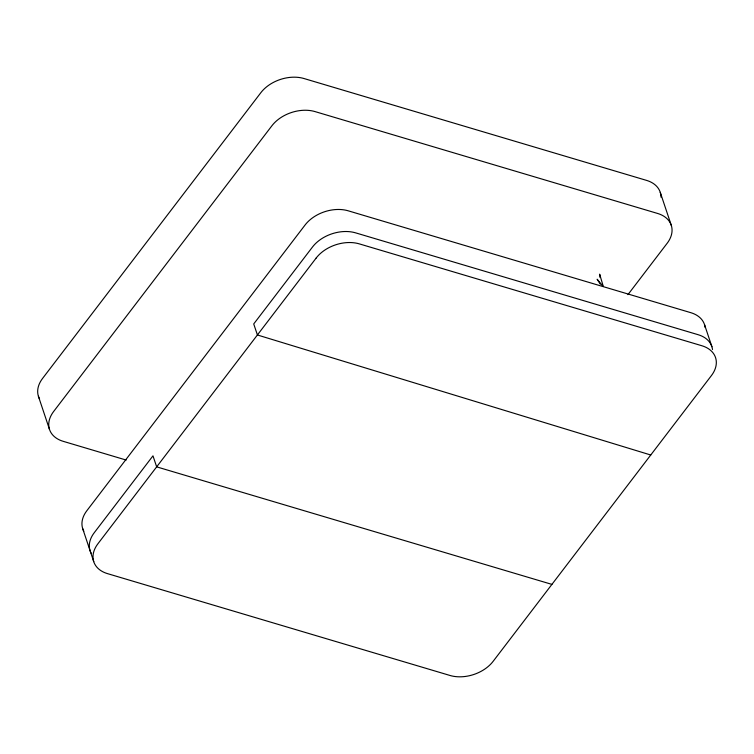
<?xml version="1.0" encoding="UTF-8"?>
<svg xmlns="http://www.w3.org/2000/svg" width="754" height="754" viewBox="0 0 754 754"><rect width="100%" height="100%" fill="white"/><g stroke="black" fill="none" stroke-linecap="round" stroke-linejoin="round"><path stroke-width="1.13" d="M627.941 294.635L667.167 243.269A32.102 22.139 -18.5 0 0 657.611 213.457L315.059 111.601A32.102 22.139 -18.5 0 0 271.921 125.748L53.628 411.514A32.102 22.139 -18.5 0 0 63.195 441.326L126.172 460.053M551.919 584.388L156.662 466.858L152.977 455.84L94.203 532.776A32.102 22.139 -18.5 0 0 91.196 553.276M650.749 455.001L257.416 334.974L253.721 323.947L312.495 247.01A32.102 22.139 -18.5 0 1 355.634 232.863L698.185 334.719A32.102 22.139 -18.5 0 1 712.521 349.536M602.757 285.983L597.149 279.244L600.307 284.164M603.304 286.463L599.637 274.154L600.099 277.529M660.259 192.364L671.324 225.437M704.528 324.654L711.899 346.699M38.407 396.274L49.472 429.346M82.676 528.563L93.741 561.636M83.817 531.231A32.102 22.139 -18.5 0 1 86.833 510.731L305.116 224.956A32.102 22.139 -18.5 0 1 348.254 210.818L690.805 312.674A32.102 22.139 -18.5 0 1 705.15 327.49M661.004 197.162A32.102 22.139 -18.5 0 0 646.546 180.385L303.994 78.529A32.102 22.139 -18.5 0 0 260.856 92.676L42.563 378.442A32.102 22.139 -18.5 0 0 39.557 398.941M316.18 258.028L97.897 543.794A32.102 22.139 -18.5 0 0 107.454 573.615L450.006 675.471A32.102 22.139 -18.5 0 0 493.144 661.324L711.437 375.558A32.102 22.139 -18.5 0 0 701.88 345.747L359.319 243.881A32.102 22.139 -18.5 0 0 316.18 258.028"/></g></svg>
